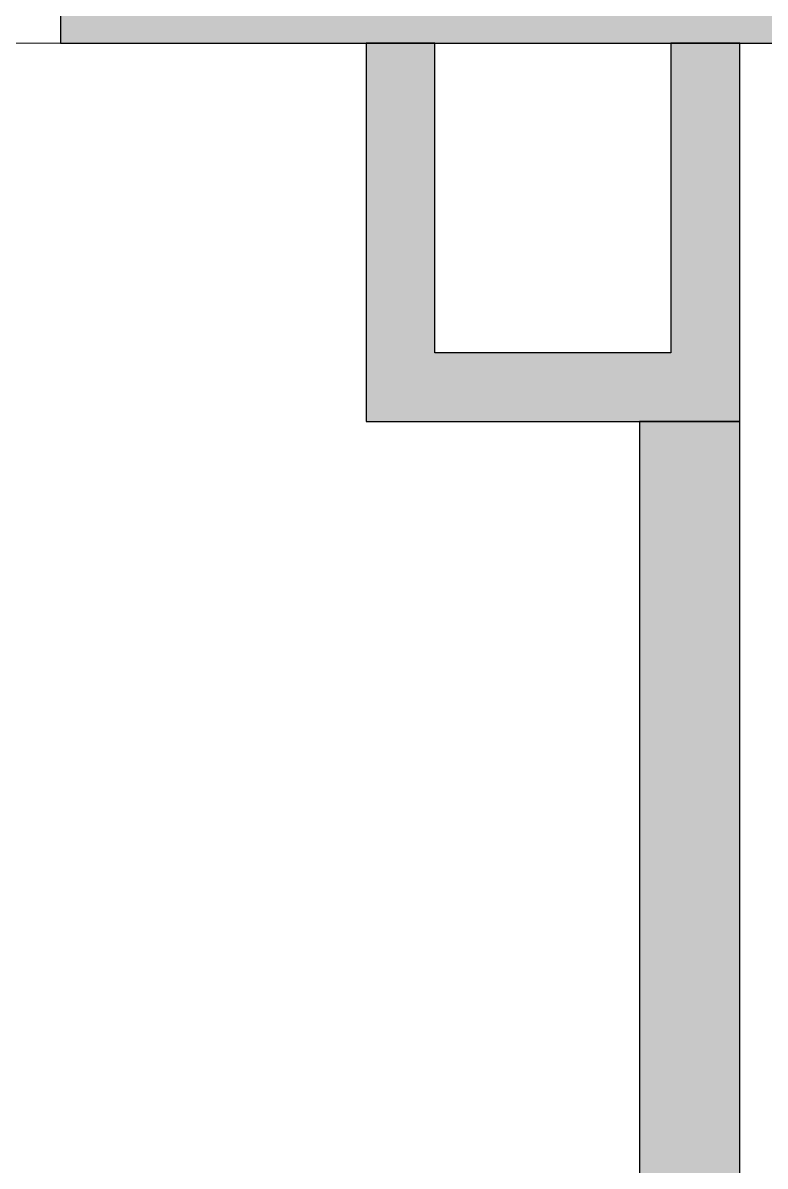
# Model space of a CAD drawing. Header units: millimetres. Extents: x 155927 to 326028, y -36033 to 97293.
# Drawn here: x 197254 to 198009, y 33103 to 34266 of the extents above; entities that cross this region are included whole.
import ezdxf

# ---------------------------------------------------------------- set-up
doc = ezdxf.new("R2010")
doc.units = ezdxf.units.MM
doc.header["$MEASUREMENT"] = 0
doc.layers.add('A-WALL-PATT', color=7, linetype='CONTINUOUS', lineweight=9)
doc.layers.add('I-WALL', color=7, linetype='CONTINUOUS', lineweight=9)

msp = doc.modelspace()

# ---------------------------------------------------------------- hatches: boundary and pattern name
at = {"layer": 'A-WALL-PATT'}
h = msp.add_hatch(color=256, dxfattribs=at)
h.paths.add_polyline_path([(197638.4, 34245.6), (197638.4, 34347.6), (197292.8, 34347.6), (197292.8, 34245.6)], flags=0)
h.paths.add_polyline_path([(195683.8, 34245.6), (195683.8, 34347.6), (193317.8, 34347.6), (193317.8, 34245.6), (193875, 34245.6)], flags=0)
h.paths.add_polyline_path([(190533.8, 34245.6), (190533.8, 34347.6), (189324.8, 34347.6), (189324.8, 34245.6), (190235.5, 34245.6)], flags=0)
h = msp.add_hatch(color=256, dxfattribs=at)
h.paths.add_polyline_path([(210693.8, 34245.6), (210693.8, 34347.6), (202317.8, 34347.6), (202317.8, 34245.6), (208432.9, 34245.6)], flags=0)
h.paths.add_polyline_path([(200283.7, 34245.6), (200283.7, 34347.6), (197638.4, 34347.6), (197638.4, 34245.6), (198727.6, 34245.6)], flags=0)
for points in [[(197673.4, 33930.8), (197673.4, 34245.6), (197603.4, 34245.6), (197603.4, 33930.8)], [(197983.3, 33930.8), (197983.3, 34245.6), (197913.3, 34245.6), (197913.3, 33930.8)], [(197983.3, 33860.8), (197983.3, 33930.8), (197603.4, 33930.8), (197603.4, 33860.8)]]:
    msp.add_hatch(color=256, dxfattribs=at).paths.add_polyline_path(points, flags=0)
h = msp.add_hatch(color=256, dxfattribs=at)
h.paths.add_polyline_path([(197983.3, 28407.6), (197983.3, 28809.6), (197881.3, 28809.6), (197881.3, 28407.6)], flags=0)
h.paths.add_polyline_path([(197881.3, 29819.6), (197983.3, 29819.6), (197983.3, 33860.8), (197881.3, 33860.8), (197881.3, 30658.9)], flags=0)

# ---------------------------------------------------------------- linework, layer by layer
at = {"layer": 'I-WALL', "lineweight": 30}
for p, q in [((197292.8, 34347.6), (197292.8, 34245.6)), ((197292.8, 34245.6), (197638.4, 34245.6)), ((197603.4, 34245.6), (197603.4, 33930.8)), ((197673.4, 34245.6), (197603.4, 34245.6)), ((197638.4, 34245.6), (200283.7, 34245.6)), ((197673.4, 33930.8), (197673.4, 34245.6)), ((197913.3, 34245.6), (197913.3, 33930.8)), ((197983.3, 34245.6), (197913.3, 34245.6)), ((197983.3, 33930.8), (197983.3, 34245.6)), ((197603.4, 33930.8), (197603.4, 33860.8)), ((197913.3, 33930.8), (197673.4, 33930.8)), ((197983.3, 33860.8), (197983.3, 33930.8)), ((197603.4, 33860.8), (197983.3, 33860.8)), ((197881.3, 33860.8), (197881.3, 29819.6)), ((197983.3, 33860.8), (197881.3, 33860.8)), ((197983.3, 29819.6), (197983.3, 33860.8))]:
    msp.add_line(p, q, dxfattribs=at)
at = {"layer": 'I-WALL'}
msp.add_line((197292.8, 34245.6), (195683.8, 34245.6), dxfattribs=at)

doc.saveas('drawing.dxf')
